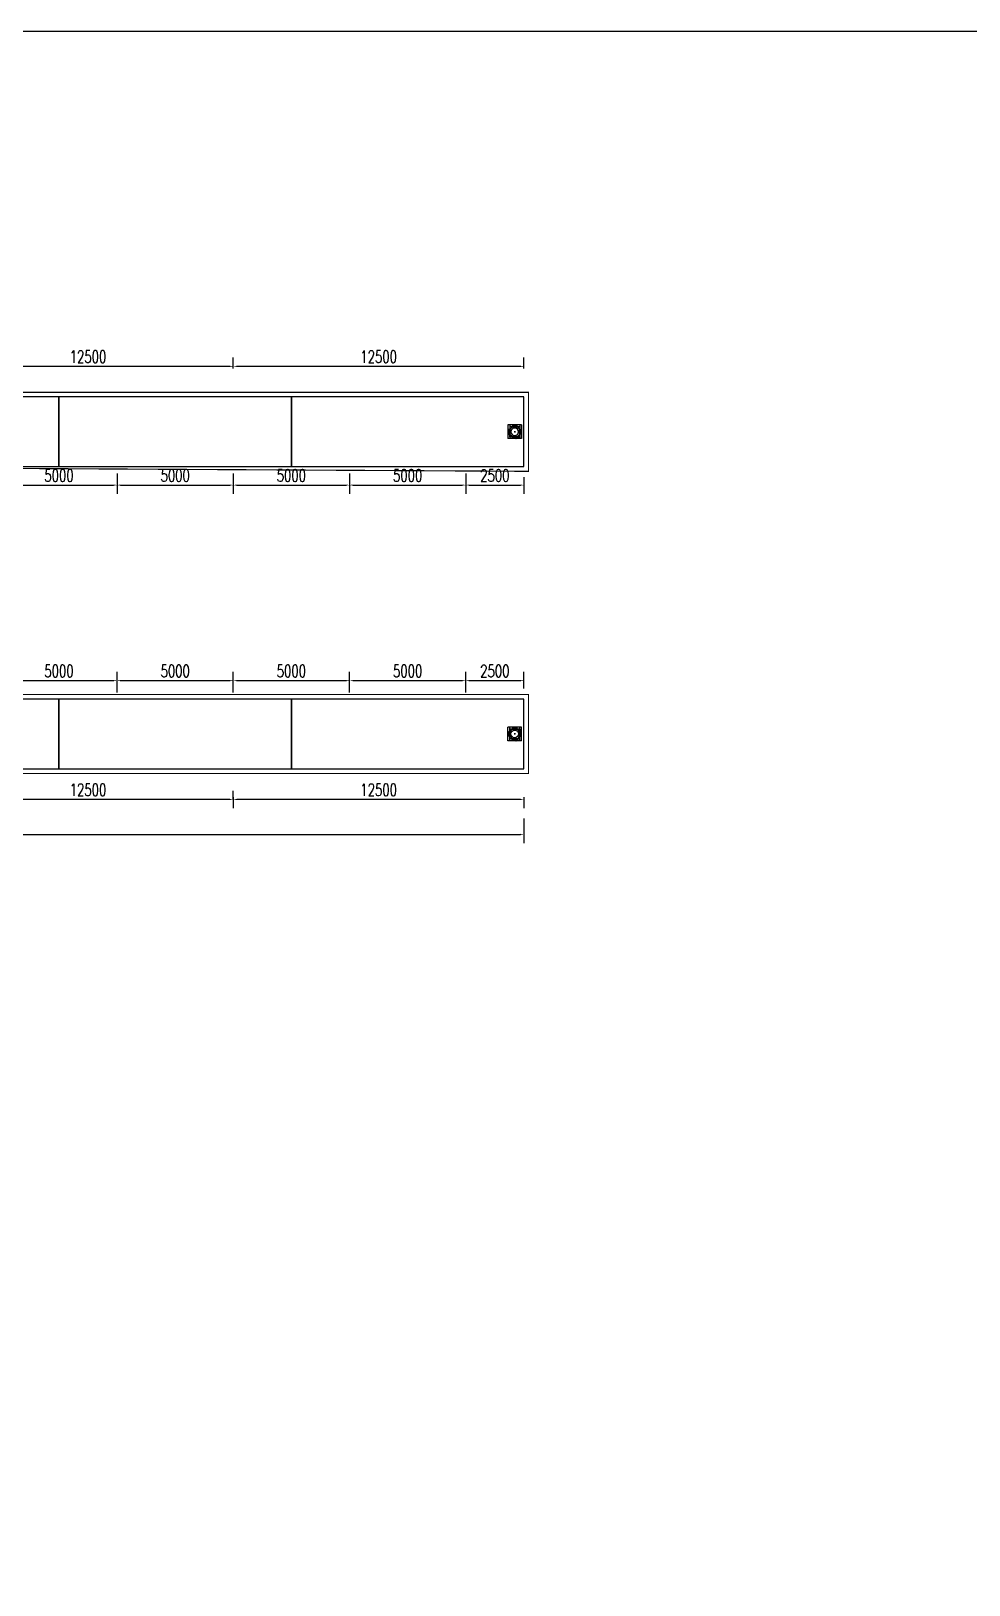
# Model space of a CAD drawing. Header units: millimetres. Extents: x -1546798 to -962116, y 1297493 to 1531173.
# Drawn here: x -1124122 to -1083778, y 1364344 to 1431195 of the extents above; entities that cross this region are included whole.
import ezdxf

# ---------------------------------------------------------------- set-up
doc = ezdxf.new("R2010")
doc.units = ezdxf.units.MM
doc.header["$LTSCALE"] = 10
doc.linetypes.add('CENTER2', pattern=[28.575, 19.05, -3.175, 3.175, -3.175])
doc.linetypes.add('DASHED2', pattern=[9.525, 6.35, -3.175])
doc.layers.get('0').update_dxf_attribs({"linetype": 'CONTINUOUS'})
doc.layers.get('DEFPOINTS').update_dxf_attribs({"linetype": 'CONTINUOUS'})
for name, color, linetype in [('W-MOUNTING固定方式', 5, 'CONTINUOUS'), ('W-STEEL_FRAME钢架', 3, 'CONTINUOUS'), ('W-WOOD_FLOOR木地板', 30, 'CONTINUOUS')]:
    doc.layers.add(name, color=color, linetype=linetype)
doc.styles.add('STANDARD_T3', font='simplex.shx', dxfattribs={"width": 0.7, "bigfont": 'gbcbig.shx'})
doc.dimstyles.new('W&&150', dxfattribs={"dimtxt": 525, "dimasz": 150, "dimexe": 375, "dimexo": 450, "dimgap": 150, "dimtad": 1, "dimdec": 0, "dimzin": 0, "dimdsep": 46, "dimtxsty": 'STANDARD_T3', "dimcen": 0.09, "dimclrd": 1, "dimclre": 1, "dimclrt": 7, "dimazin": 2, "dimtfac": 1, "dimtdec": 0, "dimtix": 1, "dimtmove": 2, "dimatfit": 3, "dimfxl": 100, "dimtolj": 1, "dimtzin": 0, "dimarcsym": 0})

# ---------------------------------------------------------------- blocks, each defined once
blk = doc.blocks.new('*U310')
blk.add_lwpolyline([(-12, 0), (-12, 2.5), (12, 2.5), (12, 0)], close=True)
blk = doc.blocks.new('*U311')
at = {"color": 8, "linetype": 'Continuous', "lineweight": 15}
for p, q in [((-1, 2), (-2, 1)), ((0, 1), (0, -1)), ((-1, -2), (-2, -1))]:
    blk.add_line(p, q, dxfattribs=at)
at = {"color": 7, "linetype": 'Continuous', "lineweight": 15}
for p, q in [((16, 1), (0, 1)), ((0, 0), (19, 0)), ((16, 1), (16, 0)), ((19, -1), (19, 0)), ((0, -1), (19, -1))]:
    blk.add_line(p, q, dxfattribs=at)
for centre, radius, start, end in [((-3, 0), 2.9, 41.31782, 318.68218), ((-3, 0), 1.45, 41.31782, 318.68218), ((0, 3), 2.82, 221.31782, 270), ((0, -3), 2.82, 90, 138.68218), ((0, 3), 1.37, 221.31782, 270), ((0, -3), 1.37, 90, 138.68218)]:
    blk.add_arc(centre, radius, start, end, dxfattribs=at)
blk = doc.blocks.new('无头销轴_B型_D12X150')
at = {"color": 0}
for p, q in [((-72, 6), (-72, -6)), ((72, 6), (72, -6))]:
    blk.add_line(p, q, dxfattribs=at)
blk.add_lwpolyline([(-75, 4), (-75, -4), (-72, -6), (72, -6), (75, -4), (75, 4), (72, 6), (-72, 6)], close=True, dxfattribs=at)
for centre in [(-70, 0), (70, 0)]:
    blk.add_circle(centre, 1.6, dxfattribs=at)
blk = doc.blocks.new('A$C1EDE4923')
at = {"color": 3, "linetype": 'CENTER2', "ltscale": 0.5}
for p, q in [((-284, 80), (-260, 80)), ((-272, 68), (-272, 92)), ((-235, 120), (-254, 120)), ((-146, 120), (-127, 120)), ((-97, 80), (-121, 80)), ((-109, 68), (-109, 92))]:
    blk.add_line(p, q, dxfattribs=at)
at = {"linetype": 'DASHED2'}
for p, q in [((-240, 126), (-249, 126)), ((-240, 113), (-249, 113)), ((-235, 126), (-145, 126)), ((-235, 113), (-145, 113)), ((-141, 126), (-132, 126)), ((-141, 113), (-132, 113))]:
    blk.add_line(p, q, dxfattribs=at)
at = {"color": 3, "linetype": 'CENTER2'}
blk.add_line((-241, 120), (-140, 120), dxfattribs=at)
for p, q in [((-232, 80), (-232, 160)), ((-148, 80), (-148, 160))]:
    blk.add_line(p, q)
for points in [[(-94, 40), (-94, 120), (-287, 120), (-287, 40)], [(-249, 142), (-240, 142), (-240, 40), (-249, 40)], [(-232, 160), (-148, 160), (-145, 157), (-145, 83), (-148, 80), (-232, 80), (-235, 83), (-235, 157)], [(-132, 142), (-141, 142), (-141, 40), (-132, 40)]]:
    blk.add_lwpolyline(points, close=True)
for centre in [(-272, 80), (-109, 80)]:
    blk.add_circle(centre, 7)
at = {"xscale": -1}
for name, p, rotation in [('无头销轴_B型_D12X150', (-190, 120), 180), ('*U311', (-260, 114), 270), ('*U310', (-249, 120), 90), ('*U310', (-237, 120), 90)]:
    blk.add_blockref(name, p, dxfattribs=dict(at, rotation=rotation))
for name, p, rotation in [('*U310', (-143, 120), 270), ('*U310', (-132, 120), 270), ('*U311', (-121, 114), 90)]:
    blk.add_blockref(name, p, dxfattribs=dict(rotation=rotation))
blk = doc.blocks.new('内置抱桩器')
at = {"color": 5, "lineweight": 5}
blk.add_line((-213, 212), (212, 212), dxfattribs=at)
at = {"color": 5}
for p, q in [((-113, 212), (-213, 212)), ((-213, 212), (-213, 112)), ((-213, 112), (-203, 112)), ((-203, 112), (-113, 202)), ((-113, 202), (-113, 212)), ((30, 0), (-30, 0)), ((30, 0), (-30, 0)), ((0, -30), (0, 30)), ((0, -30), (0, 30)), ((112, 202), (112, 212)), ((112, 212), (212, 212)), ((202, 112), (112, 202)), ((212, 112), (202, 112)), ((212, 212), (212, 112)), ((-213, -113), (-203, -113)), ((-213, -213), (-213, -113)), ((-113, -213), (-213, -213)), ((-203, -113), (-113, -203)), ((-159, -213), (159, -213)), ((-113, -203), (-113, -213)), ((202, -113), (112, -203)), ((112, -203), (112, -213)), ((112, -213), (212, -213)), ((212, -113), (202, -113)), ((212, -213), (212, -113))]:
    blk.add_line(p, q, dxfattribs=at)
blk.add_ellipse((0, 0), major_axis=(-115, 115), ratio=1, start_param=0.785398, end_param=7.068583, dxfattribs=at)
blk.add_ellipse((0, 0), major_axis=(-115, 115), ratio=1, start_param=0.785398, end_param=7.068583, dxfattribs=at)
at = {"color": 5, "lineweight": 5}
blk.add_ellipse((0, 0), major_axis=(-115, 115), ratio=1, start_param=0.785398, end_param=7.068583, dxfattribs=at)
at = {"layer": 'W-STEEL_FRAME钢架', "color": 5}
for p, q in [((-293, -293), (-293, 292)), ((292, 292), (-293, 292)), ((-213, -293), (-213, 292)), ((211, 212), (-213, 212)), ((212, -293), (212, 292)), ((292, -293), (292, 292)), ((292, -293), (-293, -293)), ((212, -213), (-213, -213))]:
    blk.add_line(p, q, dxfattribs=at)
at = {"color": 5, "lineweight": 5, "extrusion": (0, 0, -1), "zscale": -1000}
for p, rotation in [((332, 190), 90), ((190, -332), 359.9999999997158)]:
    blk.add_blockref('A$C1EDE4923', p, dxfattribs=dict(at, rotation=rotation))
at = {"color": 5, "lineweight": 5, "zscale": 1000}
for p, rotation in [((-190, 332), 180.0000000002842), ((332, 190), 90)]:
    blk.add_blockref('A$C1EDE4923', p, dxfattribs=dict(at, rotation=rotation))
blk = doc.blocks.new('*D535')
at = {"layer": 'DEFPOINTS', "color": 0, "transparency": 16777216}
for p in [(-1115422, 1399455), (-1102922, 1399455), (-1115422, 1398139)]:
    blk.add_point(p, dxfattribs=at)
at = {"layer": 'W-STEEL_FRAME钢架', "color": 1, "lineweight": -2, "transparency": 16777216}
for p, q in [((-1115422, 1398239), (-1115422, 1397764)), ((-1103072, 1398139), (-1115272, 1398139)), ((-1102922, 1398239), (-1102922, 1397764))]:
    blk.add_line(p, q, dxfattribs=at)
at = {"layer": 'W-STEEL_FRAME钢架', "color": 1, "transparency": 16777216}
for points in [[(-1115272, 1398164), (-1115272, 1398114), (-1115422, 1398139)], [(-1103072, 1398164), (-1103072, 1398114), (-1102922, 1398139)]]:
    blk.add_solid(points, dxfattribs=at)
at = {"layer": 'W-STEEL_FRAME钢架', "color": 7, "transparency": 16777216, "insert": (-1109172, 1398552), "char_height": 525, "attachment_point": 5, "style": 'STANDARD_T3'}
blk.add_mtext('\\A1;12500', dxfattribs=at)
blk = doc.blocks.new('*D536')
at = {"layer": 'DEFPOINTS', "color": 0, "transparency": 16777216}
for p in [(-1127922, 1399455), (-1127922, 1398139), (-1115422, 1398139)]:
    blk.add_point(p, dxfattribs=at)
at = {"layer": 'W-STEEL_FRAME钢架', "color": 1, "lineweight": -2, "transparency": 16777216}
for p, q in [((-1127922, 1398239), (-1127922, 1397764)), ((-1115572, 1398139), (-1127772, 1398139)), ((-1115422, 1398139), (-1115422, 1398514))]:
    blk.add_line(p, q, dxfattribs=at)
at = {"layer": 'W-STEEL_FRAME钢架', "color": 1, "transparency": 16777216}
for points in [[(-1127772, 1398164), (-1127772, 1398114), (-1127922, 1398139)], [(-1115572, 1398164), (-1115572, 1398114), (-1115422, 1398139)]]:
    blk.add_solid(points, dxfattribs=at)
at = {"layer": 'W-STEEL_FRAME钢架', "color": 7, "transparency": 16777216, "insert": (-1121672, 1398552), "char_height": 525, "attachment_point": 5, "style": 'STANDARD_T3'}
blk.add_mtext('\\A1;12500', dxfattribs=at)
blk = doc.blocks.new('*D550')
at = {"layer": 'DEFPOINTS', "color": 0, "transparency": 16777216}
for p in [(-1125422, 1412616), (-1120422, 1412616), (-1120422, 1411662)]:
    blk.add_point(p, dxfattribs=at)
at = {"layer": 'W-STEEL_FRAME钢架', "color": 1, "lineweight": -2, "transparency": 16777216}
for p, q in [((-1125422, 1412166), (-1125422, 1411287)), ((-1120422, 1412166), (-1120422, 1411287)), ((-1125272, 1411662), (-1120572, 1411662))]:
    blk.add_line(p, q, dxfattribs=at)
at = {"layer": 'W-STEEL_FRAME钢架', "color": 1, "transparency": 16777216}
for points in [[(-1125272, 1411687), (-1125272, 1411637), (-1125422, 1411662)], [(-1120572, 1411687), (-1120572, 1411637), (-1120422, 1411662)]]:
    blk.add_solid(points, dxfattribs=at)
at = {"layer": 'W-STEEL_FRAME钢架', "color": 7, "transparency": 16777216, "insert": (-1122922, 1412075), "char_height": 525, "attachment_point": 5, "style": 'STANDARD_T3'}
blk.add_mtext('\\A1;5000', dxfattribs=at)
blk = doc.blocks.new('*D551')
at = {"layer": 'DEFPOINTS', "color": 0, "transparency": 16777216}
for p in [(-1120422, 1412616), (-1115422, 1412616), (-1115422, 1411662)]:
    blk.add_point(p, dxfattribs=at)
at = {"layer": 'W-STEEL_FRAME钢架', "color": 1, "lineweight": -2, "transparency": 16777216}
for p, q in [((-1120422, 1412166), (-1120422, 1411287)), ((-1115422, 1412166), (-1115422, 1411287)), ((-1120272, 1411662), (-1115572, 1411662))]:
    blk.add_line(p, q, dxfattribs=at)
at = {"layer": 'W-STEEL_FRAME钢架', "color": 1, "transparency": 16777216}
for points in [[(-1120272, 1411687), (-1120272, 1411637), (-1120422, 1411662)], [(-1115572, 1411687), (-1115572, 1411637), (-1115422, 1411662)]]:
    blk.add_solid(points, dxfattribs=at)
at = {"layer": 'W-STEEL_FRAME钢架', "color": 7, "transparency": 16777216, "insert": (-1117922, 1412075), "char_height": 525, "attachment_point": 5, "style": 'STANDARD_T3'}
blk.add_mtext('\\A1;5000', dxfattribs=at)
blk = doc.blocks.new('*D552')
at = {"layer": 'DEFPOINTS', "color": 0, "transparency": 16777216}
for p in [(-1115422, 1412616), (-1110422, 1412616), (-1110422, 1411662)]:
    blk.add_point(p, dxfattribs=at)
at = {"layer": 'W-STEEL_FRAME钢架', "color": 1, "lineweight": -2, "transparency": 16777216}
for p, q in [((-1115422, 1412166), (-1115422, 1411287)), ((-1110422, 1412166), (-1110422, 1411287)), ((-1115272, 1411662), (-1110572, 1411662))]:
    blk.add_line(p, q, dxfattribs=at)
at = {"layer": 'W-STEEL_FRAME钢架', "color": 1, "transparency": 16777216}
for points in [[(-1115272, 1411687), (-1115272, 1411637), (-1115422, 1411662)], [(-1110572, 1411687), (-1110572, 1411637), (-1110422, 1411662)]]:
    blk.add_solid(points, dxfattribs=at)
at = {"layer": 'W-STEEL_FRAME钢架', "color": 7, "transparency": 16777216, "insert": (-1112922, 1412075), "char_height": 525, "attachment_point": 5, "style": 'STANDARD_T3'}
blk.add_mtext('\\A1;5000', dxfattribs=at)
blk = doc.blocks.new('*D553')
at = {"layer": 'DEFPOINTS', "color": 0, "transparency": 16777216}
for p in [(-1110422, 1412616), (-1105422, 1412616), (-1105422, 1411662)]:
    blk.add_point(p, dxfattribs=at)
at = {"layer": 'W-STEEL_FRAME钢架', "color": 1, "lineweight": -2, "transparency": 16777216}
for p, q in [((-1110422, 1412166), (-1110422, 1411287)), ((-1105422, 1412166), (-1105422, 1411287)), ((-1110272, 1411662), (-1105572, 1411662))]:
    blk.add_line(p, q, dxfattribs=at)
at = {"layer": 'W-STEEL_FRAME钢架', "color": 1, "transparency": 16777216}
for points in [[(-1110272, 1411687), (-1110272, 1411637), (-1110422, 1411662)], [(-1105572, 1411687), (-1105572, 1411637), (-1105422, 1411662)]]:
    blk.add_solid(points, dxfattribs=at)
at = {"layer": 'W-STEEL_FRAME钢架', "color": 7, "transparency": 16777216, "insert": (-1107922, 1412075), "char_height": 525, "attachment_point": 5, "style": 'STANDARD_T3'}
blk.add_mtext('\\A1;5000', dxfattribs=at)
blk = doc.blocks.new('*D554')
at = {"layer": 'DEFPOINTS', "color": 0, "transparency": 16777216}
for p in [(-1105422, 1412616), (-1102922, 1412455), (-1102922, 1411662)]:
    blk.add_point(p, dxfattribs=at)
at = {"layer": 'W-STEEL_FRAME钢架', "color": 1, "lineweight": -2, "transparency": 16777216}
for p, q in [((-1105422, 1412166), (-1105422, 1411287)), ((-1102922, 1412005), (-1102922, 1411287)), ((-1105272, 1411662), (-1103072, 1411662))]:
    blk.add_line(p, q, dxfattribs=at)
at = {"layer": 'W-STEEL_FRAME钢架', "color": 1, "transparency": 16777216}
for points in [[(-1105272, 1411687), (-1105272, 1411637), (-1105422, 1411662)], [(-1103072, 1411687), (-1103072, 1411637), (-1102922, 1411662)]]:
    blk.add_solid(points, dxfattribs=at)
at = {"layer": 'W-STEEL_FRAME钢架', "color": 7, "transparency": 16777216, "insert": (-1104172, 1412075), "char_height": 525, "attachment_point": 5, "style": 'STANDARD_T3'}
blk.add_mtext('\\A1;2500', dxfattribs=at)
blk = doc.blocks.new('*D561')
at = {"layer": 'DEFPOINTS', "color": 0, "transparency": 16777216}
for p in [(-1120422, 1403248), (-1125422, 1402295), (-1120422, 1402295)]:
    blk.add_point(p, dxfattribs=at)
at = {"layer": 'W-STEEL_FRAME钢架', "color": 1, "lineweight": -2, "transparency": 16777216}
for p, q in [((-1125422, 1402745), (-1125422, 1403623)), ((-1125272, 1403248), (-1120572, 1403248)), ((-1120422, 1402745), (-1120422, 1403623))]:
    blk.add_line(p, q, dxfattribs=at)
at = {"layer": 'W-STEEL_FRAME钢架', "color": 1, "transparency": 16777216}
for points in [[(-1125272, 1403273), (-1125272, 1403223), (-1125422, 1403248)], [(-1120572, 1403273), (-1120572, 1403223), (-1120422, 1403248)]]:
    blk.add_solid(points, dxfattribs=at)
at = {"layer": 'W-STEEL_FRAME钢架', "color": 7, "transparency": 16777216, "insert": (-1122922, 1403661), "char_height": 525, "attachment_point": 5, "style": 'STANDARD_T3'}
blk.add_mtext('\\A1;5000', dxfattribs=at)
blk = doc.blocks.new('*D562')
at = {"layer": 'DEFPOINTS', "color": 0, "transparency": 16777216}
for p in [(-1115422, 1403248), (-1120422, 1402295), (-1115422, 1402295)]:
    blk.add_point(p, dxfattribs=at)
at = {"layer": 'W-STEEL_FRAME钢架', "color": 1, "lineweight": -2, "transparency": 16777216}
for p, q in [((-1120422, 1402745), (-1120422, 1403623)), ((-1120272, 1403248), (-1115572, 1403248)), ((-1115422, 1402745), (-1115422, 1403623))]:
    blk.add_line(p, q, dxfattribs=at)
at = {"layer": 'W-STEEL_FRAME钢架', "color": 1, "transparency": 16777216}
for points in [[(-1120272, 1403273), (-1120272, 1403223), (-1120422, 1403248)], [(-1115572, 1403273), (-1115572, 1403223), (-1115422, 1403248)]]:
    blk.add_solid(points, dxfattribs=at)
at = {"layer": 'W-STEEL_FRAME钢架', "color": 7, "transparency": 16777216, "insert": (-1117922, 1403661), "char_height": 525, "attachment_point": 5, "style": 'STANDARD_T3'}
blk.add_mtext('\\A1;5000', dxfattribs=at)
blk = doc.blocks.new('*D563')
at = {"layer": 'DEFPOINTS', "color": 0, "transparency": 16777216}
for p in [(-1110422, 1403248), (-1115422, 1402295), (-1110422, 1402295)]:
    blk.add_point(p, dxfattribs=at)
at = {"layer": 'W-STEEL_FRAME钢架', "color": 1, "lineweight": -2, "transparency": 16777216}
for p, q in [((-1115422, 1402745), (-1115422, 1403623)), ((-1115272, 1403248), (-1110572, 1403248)), ((-1110422, 1402745), (-1110422, 1403623))]:
    blk.add_line(p, q, dxfattribs=at)
at = {"layer": 'W-STEEL_FRAME钢架', "color": 1, "transparency": 16777216}
for points in [[(-1115272, 1403273), (-1115272, 1403223), (-1115422, 1403248)], [(-1110572, 1403273), (-1110572, 1403223), (-1110422, 1403248)]]:
    blk.add_solid(points, dxfattribs=at)
at = {"layer": 'W-STEEL_FRAME钢架', "color": 7, "transparency": 16777216, "insert": (-1112922, 1403661), "char_height": 525, "attachment_point": 5, "style": 'STANDARD_T3'}
blk.add_mtext('\\A1;5000', dxfattribs=at)
blk = doc.blocks.new('*D564')
at = {"layer": 'DEFPOINTS', "color": 0, "transparency": 16777216}
for p in [(-1105422, 1403248), (-1110422, 1402295), (-1105422, 1402295)]:
    blk.add_point(p, dxfattribs=at)
at = {"layer": 'W-STEEL_FRAME钢架', "color": 1, "lineweight": -2, "transparency": 16777216}
for p, q in [((-1110422, 1402745), (-1110422, 1403623)), ((-1110272, 1403248), (-1105572, 1403248)), ((-1105422, 1402745), (-1105422, 1403623))]:
    blk.add_line(p, q, dxfattribs=at)
at = {"layer": 'W-STEEL_FRAME钢架', "color": 1, "transparency": 16777216}
for points in [[(-1110272, 1403273), (-1110272, 1403223), (-1110422, 1403248)], [(-1105572, 1403273), (-1105572, 1403223), (-1105422, 1403248)]]:
    blk.add_solid(points, dxfattribs=at)
at = {"layer": 'W-STEEL_FRAME钢架', "color": 7, "transparency": 16777216, "insert": (-1107922, 1403661), "char_height": 525, "attachment_point": 5, "style": 'STANDARD_T3'}
blk.add_mtext('\\A1;5000', dxfattribs=at)
blk = doc.blocks.new('*D566')
at = {"layer": 'DEFPOINTS', "color": 0, "transparency": 16777216}
for p in [(-1102922, 1403248), (-1105422, 1402295), (-1102922, 1402455)]:
    blk.add_point(p, dxfattribs=at)
at = {"layer": 'W-STEEL_FRAME钢架', "color": 1, "lineweight": -2, "transparency": 16777216}
for p, q in [((-1105422, 1402745), (-1105422, 1403623)), ((-1105272, 1403248), (-1103072, 1403248)), ((-1102922, 1402905), (-1102922, 1403623))]:
    blk.add_line(p, q, dxfattribs=at)
at = {"layer": 'W-STEEL_FRAME钢架', "color": 1, "transparency": 16777216}
for points in [[(-1105272, 1403273), (-1105272, 1403223), (-1105422, 1403248)], [(-1103072, 1403273), (-1103072, 1403223), (-1102922, 1403248)]]:
    blk.add_solid(points, dxfattribs=at)
at = {"layer": 'W-STEEL_FRAME钢架', "color": 7, "transparency": 16777216, "insert": (-1104172, 1403661), "char_height": 525, "attachment_point": 5, "style": 'STANDARD_T3'}
blk.add_mtext('\\A1;2500', dxfattribs=at)
blk = doc.blocks.new('*D570')
at = {"layer": 'DEFPOINTS', "color": 0, "transparency": 16777216}
for p in [(-1115422, 1416771), (-1115422, 1415455), (-1102922, 1415455)]:
    blk.add_point(p, dxfattribs=at)
at = {"layer": 'W-STEEL_FRAME钢架', "color": 1, "lineweight": -2, "transparency": 16777216}
for p, q in [((-1115422, 1416671), (-1115422, 1417146)), ((-1103072, 1416771), (-1115272, 1416771)), ((-1102922, 1416671), (-1102922, 1417146))]:
    blk.add_line(p, q, dxfattribs=at)
at = {"layer": 'W-STEEL_FRAME钢架', "color": 1, "transparency": 16777216}
for points in [[(-1115272, 1416796), (-1115272, 1416746), (-1115422, 1416771)], [(-1103072, 1416796), (-1103072, 1416746), (-1102922, 1416771)]]:
    blk.add_solid(points, dxfattribs=at)
at = {"layer": 'W-STEEL_FRAME钢架', "color": 7, "transparency": 16777216, "insert": (-1109172, 1417183), "char_height": 525, "attachment_point": 5, "style": 'STANDARD_T3'}
blk.add_mtext('\\A1;12500', dxfattribs=at)
blk = doc.blocks.new('*D567')
at = {"layer": 'DEFPOINTS', "color": 0, "transparency": 16777216}
for p in [(-1127922, 1416771), (-1115422, 1416771), (-1127922, 1415455)]:
    blk.add_point(p, dxfattribs=at)
at = {"layer": 'W-STEEL_FRAME钢架', "color": 1, "lineweight": -2, "transparency": 16777216}
for p, q in [((-1127922, 1416671), (-1127922, 1417146)), ((-1115572, 1416771), (-1127772, 1416771)), ((-1115422, 1416771), (-1115422, 1417146))]:
    blk.add_line(p, q, dxfattribs=at)
at = {"layer": 'W-STEEL_FRAME钢架', "color": 1, "transparency": 16777216}
for points in [[(-1127772, 1416796), (-1127772, 1416746), (-1127922, 1416771)], [(-1115572, 1416796), (-1115572, 1416746), (-1115422, 1416771)]]:
    blk.add_solid(points, dxfattribs=at)
at = {"layer": 'W-STEEL_FRAME钢架', "color": 7, "transparency": 16777216, "insert": (-1121672, 1417183), "char_height": 525, "attachment_point": 5, "style": 'STANDARD_T3'}
blk.add_mtext('\\A1;12500', dxfattribs=at)
blk = doc.blocks.new('*D574')
at = {"layer": 'DEFPOINTS', "color": 0, "transparency": 16777216}
for p in [(-1158922, 1397764), (-1102922, 1397764), (-1102922, 1396636)]:
    blk.add_point(p, dxfattribs=at)
at = {"layer": 'W-STEEL_FRAME钢架', "color": 1, "lineweight": -2, "transparency": 16777216}
for p, q in [((-1158922, 1397314), (-1158922, 1396261)), ((-1102922, 1397314), (-1102922, 1396261)), ((-1158772, 1396636), (-1103072, 1396636))]:
    blk.add_line(p, q, dxfattribs=at)
at = {"layer": 'W-STEEL_FRAME钢架', "color": 1, "transparency": 16777216}
for points in [[(-1158772, 1396661), (-1158772, 1396611), (-1158922, 1396636)], [(-1103072, 1396661), (-1103072, 1396611), (-1102922, 1396636)]]:
    blk.add_solid(points, dxfattribs=at)
at = {"layer": 'W-STEEL_FRAME钢架', "color": 7, "transparency": 16777216, "insert": (-1130922, 1397049), "char_height": 525, "attachment_point": 5, "style": 'STANDARD_T3'}
blk.add_mtext('\\A1;56000', dxfattribs=at)

msp = doc.modelspace()

# ---------------------------------------------------------------- linework, layer by layer
msp.add_lwpolyline([(-1475893.5, 1431195), (-962116.5, 1431195), (-962116.5, 1297493.4), (-1475893.5, 1297493.4)], close=True)
at = {"layer": 'W-STEEL_FRAME钢架', "const_width": 50}
msp.add_lwpolyline([(-1102722.4, 1415655.1), (-1156122.4, 1415655.1), (-1156122.4, 1409155.1), (-1159122.4, 1409155.1), (-1159122.4, 1405755.1), (-1156122.4, 1405755.1), (-1156122.4, 1399255.1), (-1102722.4, 1399255.1), (-1102722.4, 1402655.1), (-1152722.4, 1402655.1), (-1152722.4, 1412534.8), (-1102722.4, 1412254)], close=True, dxfattribs=at)
at = {"layer": 'W-STEEL_FRAME钢架', "color": 1}
for points in [[(-1132922.4, 1412455.1), (-1122922.4, 1412455.1), (-1122922.4, 1415455.1), (-1132922.4, 1415455.1)], [(-1122922.4, 1412455.1), (-1112922.4, 1412455.1), (-1112922.4, 1415455.1), (-1122922.4, 1415455.1)], [(-1112922.4, 1412455.1), (-1102922.4, 1412455.1), (-1102922.4, 1415455.1), (-1112922.4, 1415455.1)], [(-1132922.4, 1399455.1), (-1122922.4, 1399455.1), (-1122922.4, 1402455.1), (-1132922.4, 1402455.1)], [(-1122922.4, 1399455.1), (-1112922.4, 1399455.1), (-1112922.4, 1402455.1), (-1122922.4, 1402455.1)], [(-1112922.4, 1399455.1), (-1102922.4, 1399455.1), (-1102922.4, 1402455.1), (-1112922.4, 1402455.1)]]:
    msp.add_lwpolyline(points, close=True, dxfattribs=at)
at = {"layer": 'W-WOOD_FLOOR木地板', "color": 1}
for points in [[(-1152922.4, 1412455.1), (-1102922.4, 1412455.1), (-1102922.4, 1415455.1), (-1152922.4, 1415455.1)], [(-1152922.4, 1399455.1), (-1102922.4, 1399455.1), (-1102922.4, 1402455.1), (-1152922.4, 1402455.1)]]:
    msp.add_lwpolyline(points, close=True, dxfattribs=at)

# ---------------------------------------------------------------- block references
at = {"layer": 'W-MOUNTING固定方式', "color": 5, "xscale": -1, "rotation": 180}
msp.add_blockref('内置抱桩器', (-1103314.9, 1413955.1), dxfattribs=at)
at = {"layer": 'W-MOUNTING固定方式', "color": 5}
msp.add_blockref('内置抱桩器', (-1103314.9, 1400955.1), dxfattribs=at)

# ---------------------------------------------------------------- dimensions: what is measured, and where the dimension line sits
at = {"layer": 'W-STEEL_FRAME钢架'}
for base, p1, p2, picture, middle in [((-1127922.4, 1416770.7), (-1115422.4, 1416770.7), (-1127922.4, 1415455.1), '*D567', (-1121672.4, 1417183.2)), ((-1115422.4, 1416770.7), (-1102922.4, 1415455.1), (-1115422.4, 1415455.1), '*D570', (-1109172.4, 1417183.2)), ((-1127922.4, 1398139.5), (-1115422.4, 1398139.5), (-1127922.4, 1399455.1), '*D536', (-1121672.4, 1398552)), ((-1115422.4, 1398139.5), (-1102922.4, 1399455.1), (-1115422.4, 1399455.1), '*D535', (-1109172.4, 1398552))]:
    dim = msp.add_linear_dim(base=base, p1=p1, p2=p2, dimstyle='W&&150', override={"dimfxlon": 1}, dxfattribs=at)
    dim.commit()
    dim.dimension.update_dxf_attribs({"geometry": picture, "text_midpoint": middle})
for base, p1, p2, picture, middle in [((-1120422.4, 1411662.1), (-1125422.4, 1412615.6), (-1120422.4, 1412615.6), '*D550', (-1122922.4, 1412074.6)), ((-1115422.4, 1411662.1), (-1120422.4, 1412615.6), (-1115422.4, 1412615.6), '*D551', (-1117922.4, 1412074.6)), ((-1110422.4, 1411662.1), (-1115422.4, 1412615.6), (-1110422.4, 1412615.6), '*D552', (-1112922.4, 1412074.6)), ((-1105422.4, 1411662.1), (-1110422.4, 1412615.6), (-1105422.4, 1412615.6), '*D553', (-1107922.4, 1412074.6)), ((-1102922.4, 1411662.1), (-1105422.4, 1412615.6), (-1102922.4, 1412455.1), '*D554', (-1104172.4, 1412074.6)), ((-1120422.4, 1403248.1), (-1125422.4, 1402294.6), (-1120422.4, 1402294.6), '*D561', (-1122922.4, 1403660.6)), ((-1115422.4, 1403248.1), (-1120422.4, 1402294.6), (-1115422.4, 1402294.6), '*D562', (-1117922.4, 1403660.6)), ((-1110422.4, 1403248.1), (-1115422.4, 1402294.6), (-1110422.4, 1402294.6), '*D563', (-1112922.4, 1403660.6)), ((-1105422.4, 1403248.1), (-1110422.4, 1402294.6), (-1105422.4, 1402294.6), '*D564', (-1107922.4, 1403660.6)), ((-1102922.4, 1403248.1), (-1105422.4, 1402294.6), (-1102922.4, 1402455.1), '*D566', (-1104172.4, 1403660.6)), ((-1102922.4, 1396636.2), (-1158922.4, 1397764.5), (-1102922.4, 1397764.5), '*D574', (-1130922.4, 1397048.7))]:
    dim = msp.add_linear_dim(base=base, p1=p1, p2=p2, dimstyle='W&&150', dxfattribs=at)
    dim.commit()
    dim.dimension.update_dxf_attribs({"geometry": picture, "text_midpoint": middle})

doc.saveas('drawing.dxf')
